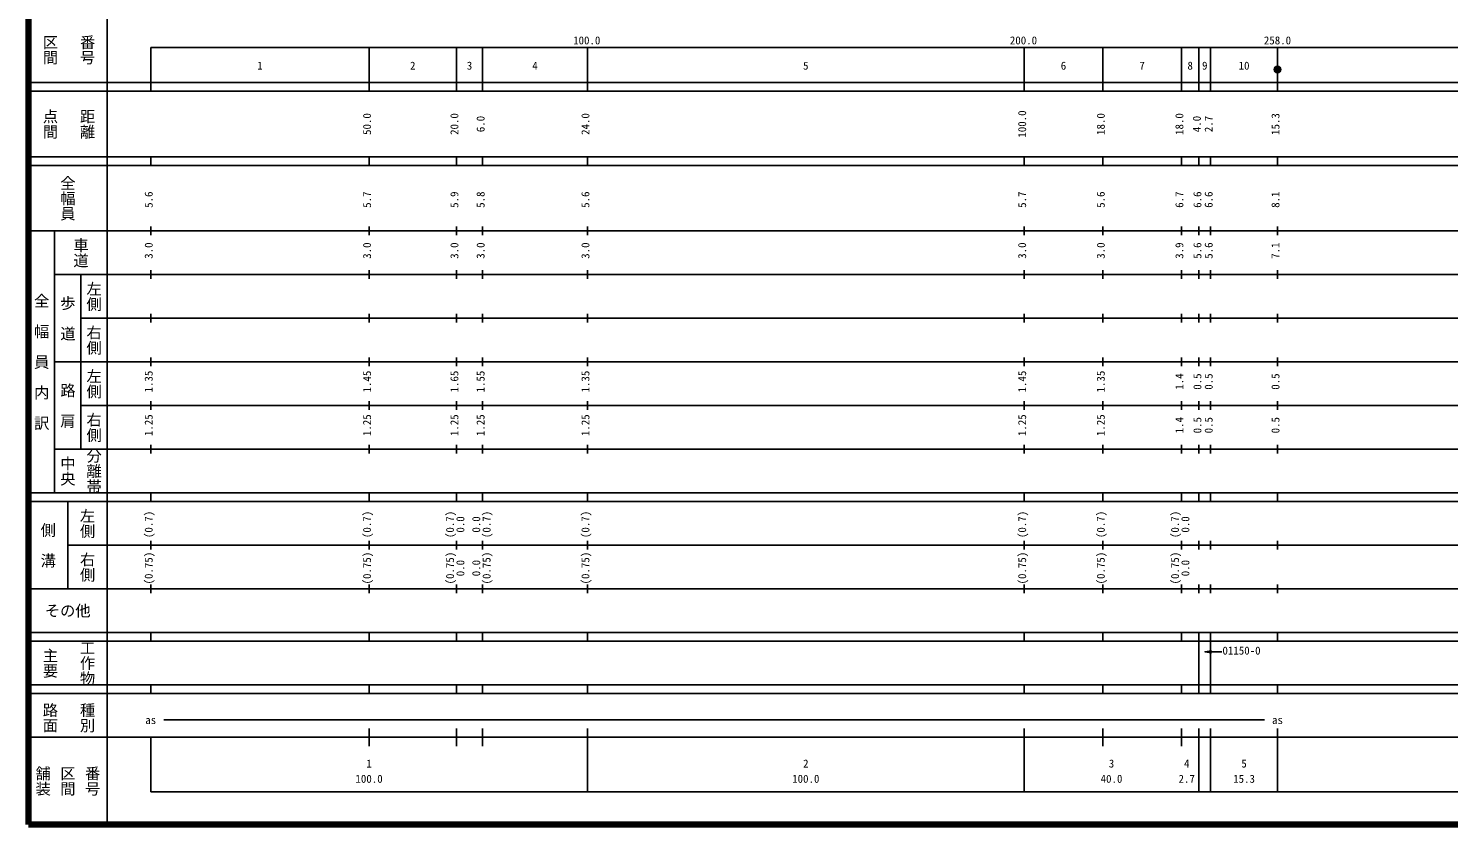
# Model space of a CAD drawing. Units: millimetres on the paper, enlarged 1000 times. Extents: x 40000 to 680000, y 20000 to 380000.
# Drawn here: x 40000 to 365183, y 20000 to 202409 of the extents above; entities that cross this region are included whole.
import ezdxf
from ezdxf.enums import TextEntityAlignment as Align

# ---------------------------------------------------------------- set-up
doc = ezdxf.new("R2010")
doc.units = ezdxf.units.MM
doc.header["$LTSCALE"] = 1000
doc.layers.add('M-TTL', color=2, linetype='Continuous', lineweight=140)
doc.layers.add('M-TTL-BAND', color=7, linetype='Continuous', lineweight=25)
doc.styles.add('@ＭＳ ゴシック', font='')
doc.styles.add('ＭＳ ゴシック', font='')
doc.styles.get('@ＭＳ ゴシック').set_extended_font_data('@MS Gothic')
doc.styles.get('ＭＳ ゴシック').set_extended_font_data('MS Gothic')

# ---------------------------------------------------------------- blocks, each defined once
blk = doc.blocks.new('open_arrow')
at = {"color": 0, "linetype": 'Continuous', "lineweight": -2}
blk.add_lwpolyline([(7.5, 1.25), (0, 0), (7.5, -1.25)], dxfattribs=at)

msp = doc.modelspace()

# ---------------------------------------------------------------- linework, layer by layer
at = {"layer": 'M-TTL'}
for p, q in [((40000, 380000), (40000, 20000)), ((40000, 20000), (680000, 20000))]:
    msp.add_line(p, q, dxfattribs=at)
at = {"layer": 'M-TTL-BAND'}
for p, q in [((58000, 370000), (58000, 20000)), ((68000, 198000), (579000, 198000)), ((68000, 198000), (68000, 188000)), ((118000, 188000), (118000, 198000)), ((138000, 188000), (138000, 198000)), ((144000, 188000), (144000, 198000)), ((168000, 188000), (168000, 198000)), ((268000, 188000), (268000, 198000)), ((286000, 188000), (286000, 198000)), ((304000, 188000), (304000, 198000)), ((308000, 188000), (308000, 198000)), ((310700, 188000), (310700, 198000)), ((326000, 188000), (326000, 198000)), ((40000, 190000), (579000, 190000)), ((40000, 188000), (579000, 188000)), ((40000, 173000), (579000, 173000)), ((68000, 171000), (68000, 173000)), ((118000, 171000), (118000, 173000)), ((138000, 171000), (138000, 173000)), ((144000, 171000), (144000, 173000)), ((168000, 171000), (168000, 173000)), ((268000, 171000), (268000, 173000)), ((286000, 171000), (286000, 173000)), ((304000, 171000), (304000, 173000)), ((308000, 171000), (308000, 173000)), ((310700, 171000), (310700, 173000)), ((326000, 171000), (326000, 173000)), ((40000, 171000), (579000, 171000)), ((68000, 155000), (68000, 157000)), ((118000, 155000), (118000, 157000)), ((138000, 155000), (138000, 157000)), ((144000, 155000), (144000, 157000)), ((168000, 155000), (168000, 157000)), ((268000, 155000), (268000, 157000)), ((286000, 155000), (286000, 157000)), ((304000, 155000), (304000, 157000)), ((308000, 155000), (308000, 157000)), ((310700, 155000), (310700, 157000)), ((326000, 155000), (326000, 157000)), ((40000, 156000), (579000, 156000)), ((46000, 96000), (46000, 156000)), ((68000, 145000), (68000, 147000)), ((118000, 145000), (118000, 147000)), ((138000, 145000), (138000, 147000)), ((144000, 145000), (144000, 147000)), ((168000, 145000), (168000, 147000)), ((268000, 145000), (268000, 147000)), ((286000, 145000), (286000, 147000)), ((304000, 145000), (304000, 147000)), ((308000, 145000), (308000, 147000)), ((310700, 145000), (310700, 147000)), ((326000, 145000), (326000, 147000)), ((46000, 146000), (579000, 146000)), ((52000, 146000), (52000, 106000)), ((68000, 135000), (68000, 137000)), ((118000, 135000), (118000, 137000)), ((138000, 135000), (138000, 137000)), ((144000, 135000), (144000, 137000)), ((168000, 135000), (168000, 137000)), ((268000, 135000), (268000, 137000)), ((286000, 135000), (286000, 137000)), ((304000, 135000), (304000, 137000)), ((308000, 135000), (308000, 137000)), ((310700, 135000), (310700, 137000)), ((326000, 135000), (326000, 137000)), ((52000, 136000), (579000, 136000)), ((68000, 125000), (68000, 127000)), ((118000, 125000), (118000, 127000)), ((138000, 125000), (138000, 127000)), ((144000, 125000), (144000, 127000)), ((168000, 125000), (168000, 127000)), ((268000, 125000), (268000, 127000)), ((286000, 125000), (286000, 127000)), ((304000, 125000), (304000, 127000)), ((308000, 125000), (308000, 127000)), ((310700, 125000), (310700, 127000)), ((326000, 125000), (326000, 127000)), ((46000, 126000), (579000, 126000)), ((52000, 116000), (579000, 116000)), ((68000, 115000), (68000, 117000)), ((118000, 115000), (118000, 117000)), ((138000, 115000), (138000, 117000)), ((144000, 115000), (144000, 117000)), ((168000, 115000), (168000, 117000)), ((268000, 115000), (268000, 117000)), ((286000, 115000), (286000, 117000)), ((304000, 115000), (304000, 117000)), ((308000, 115000), (308000, 117000)), ((310700, 115000), (310700, 117000)), ((326000, 115000), (326000, 117000)), ((46000, 106000), (579000, 106000)), ((68000, 105000), (68000, 107000)), ((118000, 105000), (118000, 107000)), ((138000, 105000), (138000, 107000)), ((144000, 105000), (144000, 107000)), ((168000, 105000), (168000, 107000)), ((268000, 105000), (268000, 107000)), ((286000, 105000), (286000, 107000)), ((304000, 105000), (304000, 107000)), ((308000, 105000), (308000, 107000)), ((310700, 105000), (310700, 107000)), ((326000, 105000), (326000, 107000)), ((40000, 96000), (579000, 96000)), ((68000, 94000), (68000, 96000)), ((118000, 94000), (118000, 96000)), ((138000, 94000), (138000, 96000)), ((144000, 94000), (144000, 96000)), ((168000, 94000), (168000, 96000)), ((268000, 94000), (268000, 96000)), ((286000, 94000), (286000, 96000)), ((304000, 94000), (304000, 96000)), ((308000, 94000), (308000, 96000)), ((310700, 94000), (310700, 96000)), ((326000, 94000), (326000, 96000)), ((40000, 94000), (579000, 94000)), ((49000, 94000), (49000, 74000)), ((68000, 83000), (68000, 85000)), ((118000, 83000), (118000, 85000)), ((138000, 83000), (138000, 85000)), ((144000, 83000), (144000, 85000)), ((168000, 83000), (168000, 85000)), ((268000, 83000), (268000, 85000)), ((286000, 83000), (286000, 85000)), ((304000, 83000), (304000, 85000)), ((308000, 83000), (308000, 85000)), ((310700, 83000), (310700, 85000)), ((326000, 83000), (326000, 85000)), ((49000, 84000), (579000, 84000)), ((68000, 73000), (68000, 75000)), ((118000, 73000), (118000, 75000)), ((138000, 73000), (138000, 75000)), ((144000, 73000), (144000, 75000)), ((168000, 73000), (168000, 75000)), ((268000, 73000), (268000, 75000)), ((286000, 73000), (286000, 75000)), ((304000, 73000), (304000, 75000)), ((308000, 73000), (308000, 75000)), ((310700, 73000), (310700, 75000)), ((326000, 73000), (326000, 75000)), ((40000, 74000), (579000, 74000)), ((40000, 64000), (579000, 64000)), ((40000, 62000), (579000, 62000)), ((68000, 62000), (68000, 64000)), ((118000, 62000), (118000, 64000)), ((138000, 62000), (138000, 64000)), ((144000, 62000), (144000, 64000)), ((168000, 62000), (168000, 64000)), ((268000, 62000), (268000, 64000)), ((286000, 62000), (286000, 64000)), ((304000, 62000), (304000, 64000)), ((308000, 62000), (308000, 64000)), ((308000, 52000), (308000, 62000)), ((310700, 62000), (310700, 64000)), ((310700, 52000), (310700, 62000)), ((326000, 62000), (326000, 64000)), ((309378, 59598), (313224, 59598)), ((40000, 52000), (579000, 52000)), ((40000, 50000), (579000, 50000)), ((68000, 50000), (68000, 52000)), ((118000, 50000), (118000, 52000)), ((138000, 50000), (138000, 52000)), ((144000, 50000), (144000, 52000)), ((168000, 50000), (168000, 52000)), ((268000, 50000), (268000, 52000)), ((286000, 50000), (286000, 52000)), ((304000, 50000), (304000, 52000)), ((308000, 50000), (308000, 52000)), ((310700, 50000), (310700, 52000)), ((326000, 50000), (326000, 52000)), ((71000, 44000), (323000, 44000)), ((40000, 40000), (579000, 40000)), ((68000, 40000), (68000, 27500)), ((118000, 38000), (118000, 42000)), ((138000, 38000), (138000, 42000)), ((144000, 38000), (144000, 42000)), ((168000, 27500), (168000, 42000)), ((268000, 27500), (268000, 42000)), ((286000, 38000), (286000, 42000)), ((304000, 38000), (304000, 42000)), ((308000, 27500), (308000, 42000)), ((310700, 27500), (310700, 42000)), ((326000, 27500), (326000, 42000)), ((68000, 27500), (579000, 27500))]:
    msp.add_line(p, q, dxfattribs=at)
for radius in [750, 650, 550, 450, 350, 250, 150, 50]:
    msp.add_circle((326000, 193000), radius, dxfattribs=at)

# ---------------------------------------------------------------- block references
at = {"layer": 'M-TTL-BAND', "xscale": 200, "yscale": 200}
msp.add_blockref('open_arrow', (309378, 59598), dxfattribs=at)

# ---------------------------------------------------------------- texts
at = {"layer": 'M-TTL-BAND', "style": '@ＭＳ ゴシック'}
for s, p in [('区間', (45000, 197500)), ('番号', (53500, 197500)), ('点間', (45000, 180500)), ('距離', (53500, 180500)), ('全幅員', (49000, 163500)), ('車道', (52000, 151000)), ('左側', (55000, 141000)), ('全\u3000幅\u3000員\u3000内\u3000訳', (43000, 126000)), ('歩\u3000道', (49000, 136000)), ('右側', (55000, 131000)), ('左側', (55000, 121000)), ('路\u3000肩', (49000, 116000)), ('右側', (55000, 111000)), ('中央', (49000, 101000)), ('分離帯', (55000, 101000)), ('左側', (53500, 89000)), ('側\u3000溝', (44500, 84000)), ('右側', (53500, 79000)), ('主要', (45000, 57000)), ('工作物', (53500, 57000)), ('路面', (45000, 44500)), ('種別', (53500, 44500)), ('舗装', (43333, 30000)), ('区間', (49000, 30000)), ('番号', (54667, 30000))]:
    msp.add_text(s, height=2566, rotation=270, dxfattribs=at).set_placement(p, align=Align.MIDDLE_CENTER)
at = {"layer": 'M-TTL-BAND', "style": 'ＭＳ ゴシック'}
for s, p in [('100.0', (167844, 198195)), ('200.0', (267844, 198195)), ('258.0', (326000, 198195)), ('1', (93000, 192405)), ('2', (128000, 192405)), ('3', (141000, 192405)), ('4', (156000, 192405)), ('5', (218000, 192405)), ('6', (277000, 192405)), ('7', (295000, 192405)), ('8', (306000, 192405)), ('9', (309350, 192405)), ('10', (318350, 192405)), ('as', (68000, 42500)), ('as', (326000, 42500)), ('1', (118000, 32523)), ('2', (218000, 32523)), ('3', (288000, 32523)), ('4', (305224, 32523)), ('5', (318350, 32523)), ('100.0', (118000, 29033)), ('100.0', (218000, 29033)), ('40.0', (288000, 29033)), ('2.7', (305224, 29033)), ('15.3', (318350, 29033))]:
    msp.add_text(s, height=1833, dxfattribs=at).set_placement(p, align=Align.BOTTOM_CENTER)
for s, p in [('50.0', (119000, 180500)), ('20.0', (139000, 180500)), ('6.0', (145000, 180500)), ('24.0', (169000, 180500)), ('100.0', (269000, 180500)), ('18.0', (287000, 180500)), ('18.0', (305000, 180500)), ('4.0', (309000, 180500)), ('2.7', (311700, 180500)), ('15.3', (327000, 180500)), ('5.6', (69000, 163174)), ('5.7', (119000, 163174)), ('5.9', (139000, 163174)), ('5.8', (145000, 163174)), ('5.6', (169000, 163174)), ('5.7', (269000, 163174)), ('5.6', (287000, 163174)), ('6.7', (305000, 163174)), ('6.6', (309130, 163174)), ('6.6', (311700, 163174)), ('8.1', (327000, 163174)), ('3.0', (69000, 151500)), ('3.0', (119000, 151500)), ('3.0', (139000, 151500)), ('3.0', (145000, 151500)), ('3.0', (169000, 151500)), ('3.0', (269000, 151500)), ('3.0', (287000, 151500)), ('3.9', (305000, 151500)), ('5.6', (309130, 151500)), ('5.6', (311700, 151500)), ('7.1', (327000, 151500)), ('1.35', (69000, 121500)), ('1.45', (119000, 121500)), ('1.65', (139000, 121500)), ('1.55', (145000, 121500)), ('1.35', (169000, 121500)), ('1.45', (269000, 121500)), ('1.35', (287000, 121500)), ('1.4', (305000, 121500)), ('0.5', (309130, 121500)), ('0.5', (311700, 121500)), ('0.5', (327000, 121500)), ('1.25', (69000, 111500)), ('1.25', (119000, 111500)), ('1.25', (139000, 111500)), ('1.25', (145000, 111500)), ('1.25', (169000, 111500)), ('1.25', (269000, 111500)), ('1.25', (287000, 111500)), ('1.4', (305000, 111500)), ('0.5', (309130, 111500)), ('0.5', (311700, 111500)), ('0.5', (327000, 111500)), ('(0.7)', (69000, 88764)), ('(0.7)', (119000, 88764)), ('(0.7)', (138000, 88764)), ('(0.7)', (146370, 88764)), ('(0.7)', (169000, 88764)), ('(0.7)', (269000, 88764)), ('(0.7)', (287000, 88764)), ('(0.7)', (304000, 88764)), ('0.0', (140370, 88764)), ('0.0', (144000, 88764)), ('0.0', (306370, 88764)), ('(0.75)', (69000, 78764)), ('(0.75)', (119000, 78764)), ('(0.75)', (138000, 78764)), ('(0.75)', (146370, 78764)), ('(0.75)', (169000, 78764)), ('(0.75)', (269000, 78764)), ('(0.75)', (287000, 78764)), ('(0.75)', (304000, 78764)), ('0.0', (140370, 78764)), ('0.0', (144000, 78764)), ('0.0', (306370, 78764))]:
    msp.add_text(s, height=1833, rotation=90, dxfattribs=at).set_placement(p, align=Align.BOTTOM_CENTER)
msp.add_text('その他', height=2566, dxfattribs=at).set_placement((49000, 69000), align=Align.MIDDLE_CENTER)
msp.add_text('01150-0', height=1833, dxfattribs=at).set_placement((313403, 58405), align=Align.BOTTOM_LEFT)

doc.saveas('drawing.dxf')
